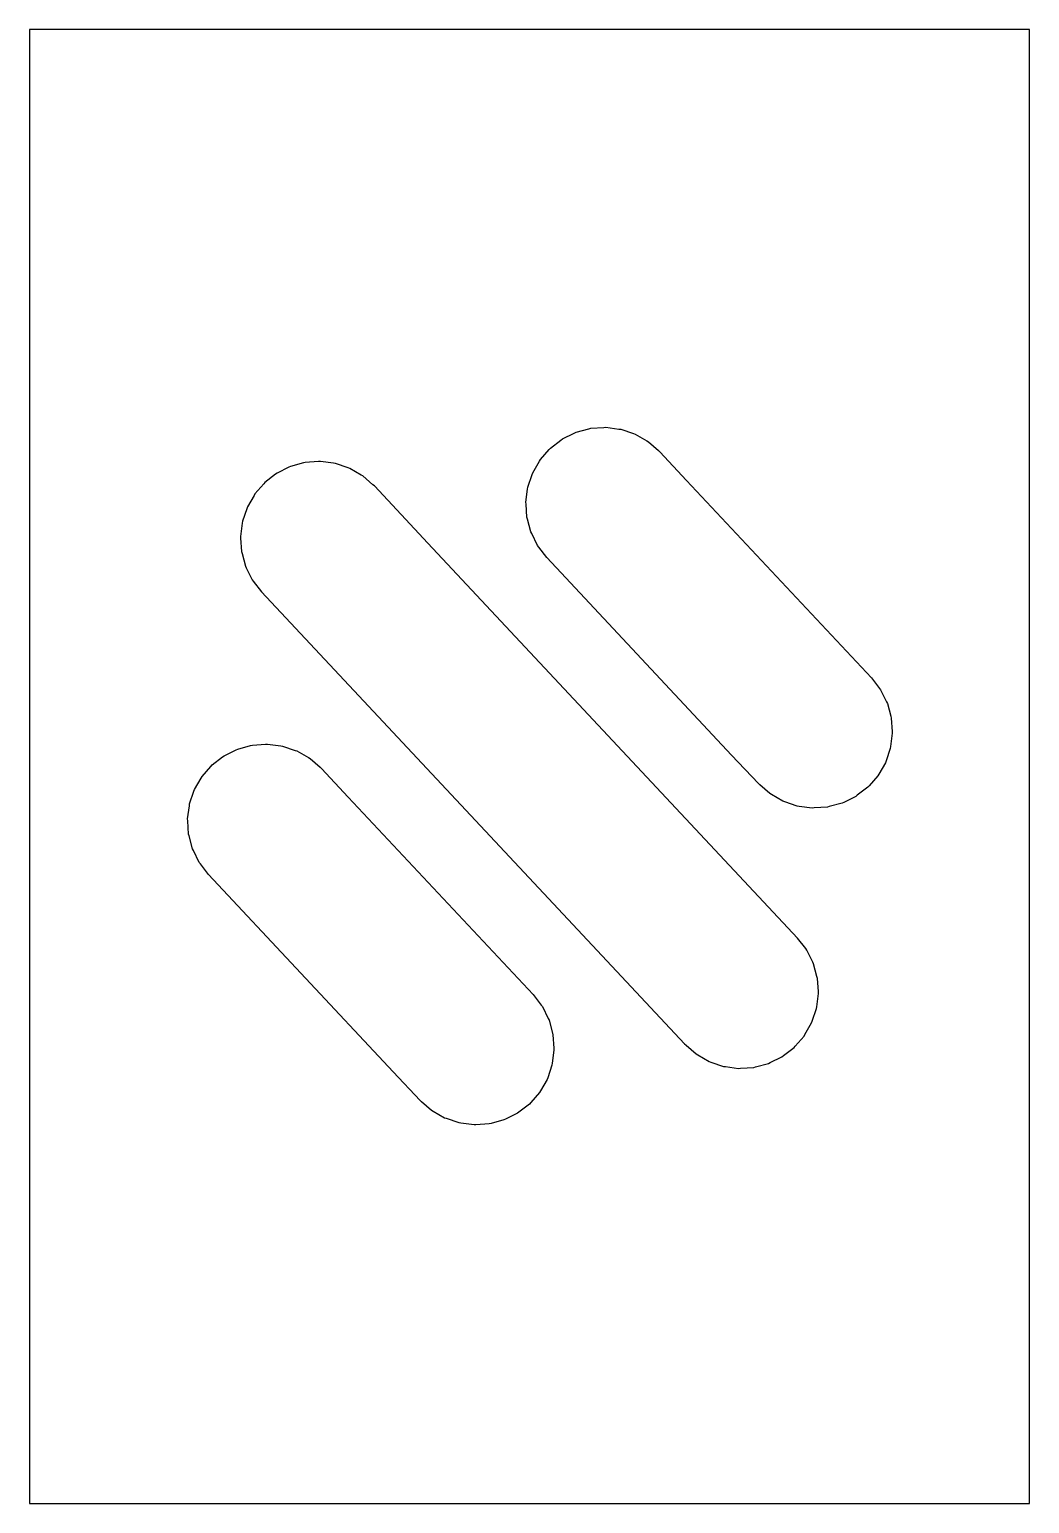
# Model space of a CAD drawing. Header units: metres. Extents: x -18.5 to 13.8, y -1.1 to 46.5.
import ezdxf

# ---------------------------------------------------------------- set-up
doc = ezdxf.new("R2010")
doc.units = ezdxf.units.M

msp = doc.modelspace()

# ---------------------------------------------------------------- linework, layer by layer
for p, q in [((-17.944, 46.5), (-18.55, 46.5)), ((-18.55, 46.5), (-18.55, 45.601)), ((-16.587, 46.5), (-17.944, 46.5)), ((-13.507, 46.5), (-16.587, 46.5)), ((-13.361, 46.5), (-13.507, 46.5)), ((-13.168, 46.5), (-13.361, 46.5)), ((-12.939, 46.5), (-13.168, 46.5)), ((-12.69, 46.5), (-12.939, 46.5)), ((-12.444, 46.5), (-12.69, 46.5)), ((-12.69, 46.5), (-12.69, 46.5)), ((-12.227, 46.5), (-12.444, 46.5)), ((-12.058, 46.5), (-12.227, 46.5)), ((-11.952, 46.5), (-12.058, 46.5)), ((0.958, 46.5), (-11.952, 46.5)), ((1.503, 46.5), (0.958, 46.5)), ((11.091, 46.5), (1.503, 46.5)), ((11.159, 46.5), (11.091, 46.5)), ((11.288, 46.5), (11.159, 46.5)), ((11.469, 46.5), (11.288, 46.5)), ((11.687, 46.5), (11.469, 46.5)), ((11.92, 46.5), (11.687, 46.5)), ((12.146, 46.5), (11.92, 46.5)), ((12.344, 46.5), (12.146, 46.5)), ((12.501, 46.5), (12.344, 46.5)), ((12.609, 46.5), (12.501, 46.5)), ((13.75, 46.5), (12.609, 46.5)), ((13.75, 43.461), (13.75, 46.5)), ((-18.55, 45.601), (-18.55, 45.553)), ((-18.55, 45.553), (-18.55, 45.456)), ((-18.55, 45.456), (-18.55, 45.309)), ((-18.55, 45.309), (-18.55, 45.122)), ((-18.55, 45.122), (-18.55, 42.274)), ((13.75, 41.544), (13.75, 43.461)), ((-18.55, 42.274), (-18.55, 42.181)), ((-18.55, 42.181), (-18.55, 42.067)), ((-18.55, 42.067), (-18.55, 40.599)), ((13.75, 15.239), (13.75, 41.544)), ((-18.55, 40.599), (-18.55, 40.527)), ((-18.55, 40.527), (-18.55, 40.45)), ((-18.55, 40.45), (-18.55, 40.375)), ((-18.55, 40.375), (-18.55, 40.308)), ((-18.55, 40.308), (-18.55, 40.087)), ((-18.55, 40.087), (-18.55, 38.197)), ((-18.55, 38.197), (-18.55, 37.792)), ((-18.55, 37.792), (-18.55, 36.639)), ((-18.55, 36.639), (-18.55, 8.258)), ((-1.337, 33.278), (-0.953, 33.467)), ((-0.953, 33.467), (-0.897, 33.494)), ((-0.897, 33.494), (-0.483, 33.605)), ((-0.483, 33.605), (-0.424, 33.621)), ((-0.424, 33.621), (0.004, 33.649)), ((0.004, 33.649), (0.065, 33.653)), ((0.065, 33.653), (0.49, 33.597)), ((0.49, 33.597), (0.551, 33.589)), ((0.551, 33.589), (0.957, 33.451)), ((0.957, 33.451), (1.015, 33.431)), ((1.015, 33.431), (1.386, 33.217)), ((-2.049, 32.611), (-1.766, 32.933)), ((-1.766, 32.933), (-1.725, 32.98)), ((-1.725, 32.98), (-1.386, 33.24)), ((-1.386, 33.24), (-1.337, 33.278)), ((1.386, 33.217), (1.44, 33.186)), ((1.44, 33.186), (1.762, 32.904)), ((1.762, 32.904), (1.808, 32.863)), ((1.808, 32.863), (2.672, 31.94)), ((-10.115, 32.39), (-10.17, 32.363)), ((-9.701, 32.501), (-10.115, 32.39)), ((-9.641, 32.517), (-9.701, 32.501)), ((-9.214, 32.545), (-9.641, 32.517)), ((-9.152, 32.549), (-9.214, 32.545)), ((-8.728, 32.493), (-9.152, 32.549)), ((-8.666, 32.485), (-8.728, 32.493)), ((-8.261, 32.347), (-8.666, 32.485)), ((-2.294, 32.187), (-2.08, 32.557)), ((-2.08, 32.557), (-2.049, 32.611)), ((-10.603, 32.136), (-10.943, 31.875)), ((-10.554, 32.173), (-10.603, 32.136)), ((-10.17, 32.363), (-10.554, 32.173)), ((-8.202, 32.327), (-8.261, 32.347)), ((-7.832, 32.113), (-8.202, 32.327)), ((-7.778, 32.082), (-7.832, 32.113)), ((-7.456, 31.799), (-7.778, 32.082)), ((-2.451, 31.723), (-2.314, 32.128)), ((-2.314, 32.128), (-2.294, 32.187)), ((2.672, 31.94), (8.643, 25.563)), ((-11.297, 31.453), (-11.511, 31.082)), ((-11.266, 31.507), (-11.297, 31.453)), ((-10.984, 31.828), (-11.266, 31.507)), ((-10.943, 31.875), (-10.984, 31.828)), ((-7.409, 31.759), (-7.456, 31.799)), ((-5.682, 29.913), (-7.409, 31.759)), ((-2.515, 31.237), (-2.46, 31.661)), ((-2.46, 31.661), (-2.451, 31.723)), ((-11.531, 31.024), (-11.669, 30.618)), ((-11.511, 31.082), (-11.531, 31.024)), ((-2.511, 31.175), (-2.515, 31.237)), ((-2.484, 30.748), (-2.511, 31.175)), ((-11.677, 30.557), (-11.733, 30.132)), ((-11.669, 30.618), (-11.677, 30.557)), ((-2.468, 30.688), (-2.484, 30.748)), ((-2.357, 30.274), (-2.468, 30.688)), ((-11.733, 30.132), (-11.729, 30.07)), ((-11.729, 30.07), (-11.701, 29.643)), ((-2.329, 30.219), (-2.357, 30.274)), ((-2.14, 29.835), (-2.329, 30.219)), ((-11.701, 29.643), (-11.685, 29.583)), ((-11.685, 29.583), (-11.574, 29.17)), ((6.259, 17.159), (-5.682, 29.913)), ((-2.102, 29.786), (-2.14, 29.835)), ((-2.14, 29.835), (-2.14, 29.835)), ((-1.842, 29.446), (-2.102, 29.786)), ((-11.574, 29.17), (-11.547, 29.114)), ((-11.547, 29.114), (-11.358, 28.73)), ((4.129, 23.069), (-1.842, 29.446)), ((-11.358, 28.73), (-11.32, 28.681)), ((-11.32, 28.681), (-11.059, 28.341)), ((-11.059, 28.341), (0.882, 15.587)), ((8.643, 25.563), (8.903, 25.223)), ((8.903, 25.223), (8.941, 25.174)), ((8.941, 25.174), (9.13, 24.79)), ((9.13, 24.79), (9.158, 24.735)), ((9.158, 24.735), (9.268, 24.321)), ((9.268, 24.321), (9.284, 24.261)), ((9.284, 24.261), (9.312, 23.834)), ((9.312, 23.834), (9.316, 23.772)), ((-11.823, 23.265), (-11.41, 23.376)), ((-11.41, 23.376), (-11.35, 23.392)), ((-11.35, 23.392), (-10.923, 23.42)), ((-10.923, 23.42), (-10.861, 23.424)), ((-10.861, 23.424), (-10.436, 23.368)), ((-10.436, 23.368), (-10.375, 23.36)), ((-10.375, 23.36), (-9.97, 23.222)), ((9.26, 23.348), (9.252, 23.286)), ((9.316, 23.772), (9.26, 23.348)), ((-12.652, 22.75), (-12.312, 23.011)), ((-12.312, 23.011), (-12.263, 23.048)), ((-12.263, 23.048), (-11.879, 23.238)), ((-11.879, 23.238), (-11.823, 23.265)), ((-9.97, 23.222), (-9.911, 23.202)), ((-9.911, 23.202), (-9.54, 22.988)), ((-9.54, 22.988), (-9.487, 22.957)), ((-9.487, 22.957), (-9.165, 22.674)), ((4.993, 22.146), (4.129, 23.069)), ((9.115, 22.881), (9.095, 22.822)), ((9.252, 23.286), (9.115, 22.881)), ((-13.006, 22.328), (-12.975, 22.382)), ((-12.975, 22.382), (-12.693, 22.703)), ((-12.693, 22.703), (-12.652, 22.75)), ((-9.165, 22.674), (-9.118, 22.634)), ((-9.118, 22.634), (-8.254, 21.711)), ((8.849, 22.398), (8.567, 22.076)), ((8.88, 22.452), (8.849, 22.398)), ((9.095, 22.822), (8.88, 22.452)), ((-13.378, 21.493), (-13.24, 21.899)), ((-13.24, 21.899), (-13.22, 21.957)), ((-13.22, 21.957), (-13.006, 22.328)), ((5.039, 22.105), (4.993, 22.146)), ((5.361, 21.823), (5.039, 22.105)), ((8.526, 22.03), (8.187, 21.769)), ((8.567, 22.076), (8.526, 22.03)), ((-13.442, 21.007), (-13.386, 21.432)), ((-13.386, 21.432), (-13.378, 21.493)), ((-8.254, 21.711), (-2.284, 15.334)), ((5.415, 21.792), (5.361, 21.823)), ((5.785, 21.578), (5.415, 21.792)), ((5.844, 21.558), (5.785, 21.578)), ((6.249, 21.42), (5.844, 21.558)), ((7.698, 21.515), (7.284, 21.404)), ((7.753, 21.542), (7.698, 21.515)), ((8.137, 21.731), (7.753, 21.542)), ((8.187, 21.769), (8.137, 21.731)), ((-13.438, 20.945), (-13.442, 21.007)), ((-13.41, 20.518), (-13.438, 20.945)), ((6.311, 21.412), (6.249, 21.42)), ((6.735, 21.356), (6.311, 21.412)), ((6.797, 21.36), (6.735, 21.356)), ((7.224, 21.388), (6.797, 21.36)), ((7.284, 21.404), (7.224, 21.388)), ((-13.394, 20.458), (-13.41, 20.518)), ((-13.283, 20.045), (-13.394, 20.458)), ((-13.256, 19.989), (-13.283, 20.045)), ((-13.066, 19.605), (-13.256, 19.989)), ((-13.256, 19.989), (-13.256, 19.989)), ((-13.029, 19.556), (-13.066, 19.605)), ((-12.768, 19.216), (-13.029, 19.556)), ((-6.798, 12.839), (-12.768, 19.216)), ((6.52, 16.819), (6.259, 17.159)), ((6.558, 16.77), (6.52, 16.819)), ((6.747, 16.386), (6.558, 16.77)), ((6.774, 16.33), (6.747, 16.386)), ((6.885, 15.917), (6.774, 16.33)), ((6.901, 15.857), (6.885, 15.917)), ((6.929, 15.43), (6.901, 15.857)), ((-2.284, 15.334), (-2.023, 14.994)), ((0.882, 15.587), (2.609, 13.741)), ((6.877, 14.943), (6.933, 15.368)), ((6.933, 15.368), (6.929, 15.43)), ((13.75, 3.932), (13.75, 15.239)), ((-2.023, 14.994), (-1.985, 14.945)), ((-1.985, 14.945), (-1.796, 14.561)), ((6.731, 14.476), (6.869, 14.882)), ((6.869, 14.882), (6.877, 14.943)), ((-1.796, 14.561), (-1.769, 14.505)), ((-1.769, 14.505), (-1.658, 14.092)), ((6.497, 14.047), (6.711, 14.418)), ((6.711, 14.418), (6.731, 14.476)), ((-1.658, 14.092), (-1.642, 14.032)), ((-1.642, 14.032), (-1.614, 13.605)), ((6.184, 13.672), (6.466, 13.993)), ((6.466, 13.993), (6.497, 14.047)), ((6.497, 14.047), (6.497, 14.047)), ((-1.61, 13.543), (-1.666, 13.118)), ((-1.614, 13.605), (-1.61, 13.543)), ((2.609, 13.741), (2.656, 13.701)), ((2.656, 13.701), (2.978, 13.418)), ((2.978, 13.418), (3.032, 13.387)), ((3.032, 13.387), (3.402, 13.173)), ((5.754, 13.327), (5.803, 13.364)), ((5.803, 13.364), (6.143, 13.625)), ((6.143, 13.625), (6.184, 13.672)), ((-1.674, 13.057), (-1.812, 12.651)), ((-1.666, 13.118), (-1.674, 13.057)), ((3.402, 13.173), (3.461, 13.153)), ((3.461, 13.153), (3.866, 13.015)), ((3.866, 13.015), (3.928, 13.007)), ((3.928, 13.007), (4.352, 12.951)), ((4.352, 12.951), (4.414, 12.955)), ((4.414, 12.955), (4.841, 12.983)), ((4.841, 12.983), (4.901, 12.999)), ((4.901, 12.999), (5.315, 13.11)), ((5.315, 13.11), (5.37, 13.137)), ((5.37, 13.137), (5.754, 13.327)), ((-5.934, 11.916), (-6.798, 12.839)), ((-1.832, 12.593), (-2.046, 12.222)), ((-1.812, 12.651), (-1.832, 12.593)), ((-5.887, 11.876), (-5.934, 11.916)), ((-2.077, 12.168), (-2.359, 11.847)), ((-2.046, 12.222), (-2.077, 12.168)), ((-5.565, 11.593), (-5.887, 11.876)), ((-5.512, 11.562), (-5.565, 11.593)), ((-5.141, 11.348), (-5.512, 11.562)), ((-2.789, 11.502), (-3.173, 11.312)), ((-2.74, 11.539), (-2.789, 11.502)), ((-2.4, 11.8), (-2.74, 11.539)), ((-2.359, 11.847), (-2.4, 11.8)), ((-5.082, 11.328), (-5.141, 11.348)), ((-4.677, 11.19), (-5.082, 11.328)), ((-4.615, 11.182), (-4.677, 11.19)), ((-4.191, 11.126), (-4.615, 11.182)), ((-4.129, 11.13), (-4.191, 11.126)), ((-3.702, 11.158), (-4.129, 11.13)), ((-3.642, 11.174), (-3.702, 11.158)), ((-3.228, 11.285), (-3.642, 11.174)), ((-3.173, 11.312), (-3.228, 11.285)), ((-18.55, 8.258), (-18.55, 6.911)), ((-18.55, 6.911), (-18.55, 5.595)), ((-18.55, 5.595), (-18.55, 5.027)), ((-18.55, 5.027), (-18.55, 4.959)), ((-18.55, 4.959), (-18.55, 3.53)), ((13.75, 2), (13.75, 3.932)), ((-18.55, 3.53), (-18.55, 3.423)), ((-18.55, 3.423), (-18.55, 3.34)), ((-18.55, 3.34), (-18.55, 0.514)), ((13.75, -1.1), (13.75, 2)), ((-18.55, 0.514), (-18.55, 0.339)), ((-18.55, 0.339), (-18.55, 0.209)), ((-18.55, 0.209), (-18.55, 0.129)), ((-18.55, 0.129), (-18.55, -0.625)), ((-18.55, -0.625), (-18.55, -0.672)), ((-18.55, -0.672), (-18.55, -0.687)), ((-18.55, -0.687), (-18.55, -1.1)), ((-18.55, -1.1), (-16.587, -1.1)), ((-16.587, -1.1), (-13.507, -1.1)), ((-13.507, -1.1), (-13.361, -1.1)), ((-13.361, -1.1), (-13.168, -1.1)), ((-13.168, -1.1), (-12.939, -1.1)), ((-12.939, -1.1), (-12.69, -1.1)), ((-12.69, -1.1), (-12.444, -1.1)), ((-12.444, -1.1), (-12.227, -1.1)), ((-12.227, -1.1), (-12.058, -1.1)), ((-12.058, -1.1), (-11.952, -1.1)), ((-11.952, -1.1), (0.958, -1.1)), ((0.958, -1.1), (1.503, -1.1)), ((1.503, -1.1), (11.091, -1.1)), ((11.091, -1.1), (11.159, -1.1)), ((11.159, -1.1), (11.288, -1.1)), ((11.288, -1.1), (11.469, -1.1)), ((11.469, -1.1), (11.687, -1.1)), ((11.687, -1.1), (11.92, -1.1)), ((11.92, -1.1), (12.146, -1.1)), ((12.146, -1.1), (12.344, -1.1)), ((12.344, -1.1), (12.501, -1.1)), ((12.501, -1.1), (12.609, -1.1)), ((12.609, -1.1), (13.75, -1.1))]:
    msp.add_line(p, q)

doc.saveas('drawing.dxf')
